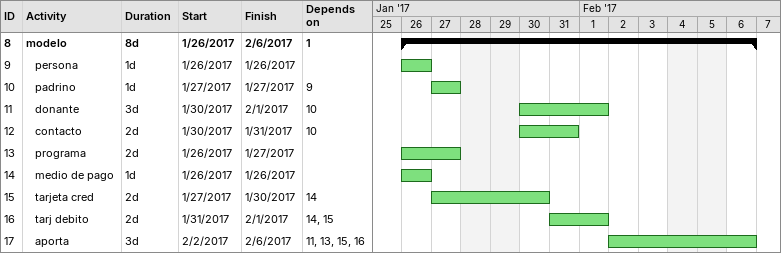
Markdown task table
| ID | Level | Task | Duration | Start | Finish | Predecessors |
|---|---|---|---|---|---|---|
| 8 | 1 | **modelo** | 8d | 2017-01-26 | 2017-02-06 | 1 |
| 9 | 2 | persona | 1d | 2017-01-26 | 2017-01-26 |  |
| 10 | 2 | padrino | 1d | 2017-01-27 | 2017-01-27 | 9 |
| 11 | 2 | donante | 3d | 2017-01-30 | 2017-02-01 | 10 |
| 12 | 2 | contacto | 2d | 2017-01-30 | 2017-01-31 | 10 |
| 13 | 2 | programa | 2d | 2017-01-26 | 2017-01-27 |  |
| 14 | 2 | medio de pago | 1d | 2017-01-26 | 2017-01-26 |  |
| 15 | 2 | tarjeta cred | 2d | 2017-01-27 | 2017-01-30 | 14 |
| 16 | 2 | tarj debito | 2d | 2017-01-31 | 2017-02-01 | 14, 15 |
| 17 | 2 | aporta | 3d | 2017-02-02 | 2017-02-06 | 11, 13, 15, 16 |
